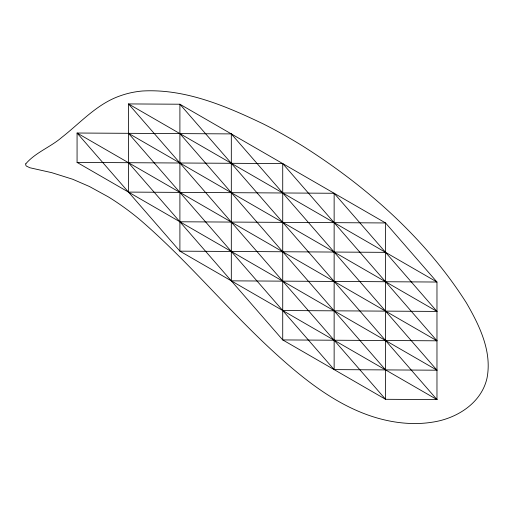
<?xml version="1.0" encoding="UTF-8"?>
<svg xmlns="http://www.w3.org/2000/svg" width="514" height="514" viewBox="0 0 514 514"><rect width="100%" height="100%" fill="white"/><g stroke="black" fill="none" stroke-linecap="round" stroke-linejoin="round"><path stroke-width="0.77" d="M436.971 370.196L231.313 133.903L77.068 133.023L77.068 162.411L436.971 370.196L334.139 369.611L128.481 133.319L436.971 311.42L282.726 310.533M77.068 162.411L282.726 163.587L436.971 340.808L282.726 339.927L128.481 162.707M436.971 311.42L334.139 193.27L128.481 192.095L128.481 103.924L179.9 104.22L385.558 222.954L436.971 282.032L436.971 399.59L385.558 399.294L282.726 339.927L282.726 163.587M179.9 221.778L385.558 222.954L385.558 399.294L128.481 103.924L436.971 282.032L231.313 280.85L231.313 133.903M385.558 252.348L179.9 251.166L77.068 133.023L436.971 340.808M179.9 133.608L385.558 369.907M334.139 193.27L334.139 369.611M25.79 163.825L25.7 165L26.31 166.041L29.825 167.744L51.676 172.646L72.647 179.238L89.436 186.505L108.216 196.817A241.567 139.474 60 0 1 139.609 219.42C188.465 261.363 229.225 311.683 276.95 354.84C311.021 385.699 349.97 415.498 396.757 422.232A269.856 155.8 60 0 0 431.837 422.257C456.214 418.859 481.322 403.477 487.021 378.105C492.206 351.39 479.421 325.388 466.404 302.887C425.502 238.496 366.9 186.691 302.823 146.092A556.135 321.089 60 0 0 262.911 123.745C225.383 105.833 184.783 88.549 142.333 91.01A242.023 139.731 60 0 0 120.739 95.649C97.377 103.494 80.833 122.48 61.956 137.251C50.68 147.062 35.479 152.42 25.79 163.825M436.971 399.59L179.9 251.166L179.9 104.22L436.971 399.59"/></g></svg>
